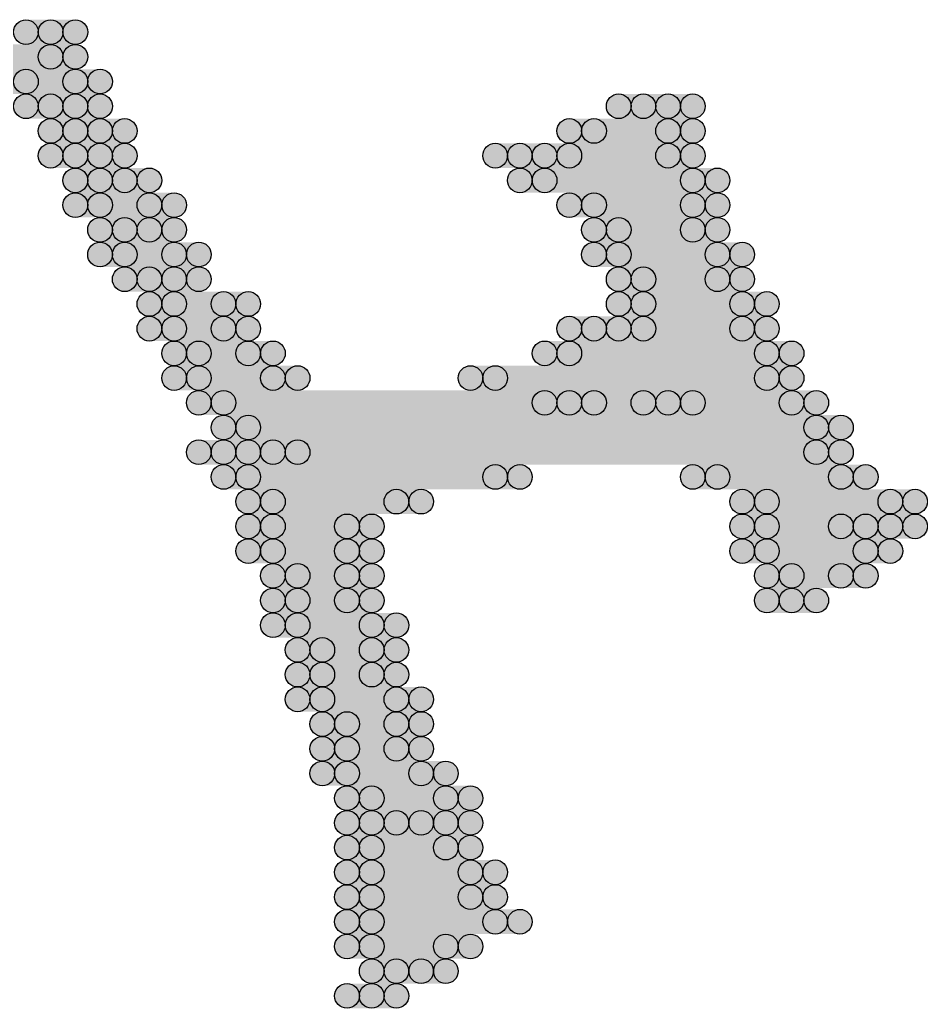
# Model space of a CAD drawing. Header units: millimetres. Extents: x 0 to 137, y 0 to 37.
# Drawn here: x 133.725 to 134.652, y 6.744 to 7.76 of the extents above; entities that cross this region are included whole.
import ezdxf

# ---------------------------------------------------------------- set-up
doc = ezdxf.new("R2010")
doc.units = ezdxf.units.MM
doc.layers.add('TopLayer', color=1, linetype='Continuous')
doc.layers.add('TopSolder', color=216, linetype='Continuous')

msp = doc.modelspace()

# ---------------------------------------------------------------- hatches: boundary and pattern name
at = {"layer": 'TopLayer'}
h = msp.add_hatch(color=1, dxfattribs=at)
edge = h.paths.add_edge_path()
edge.add_arc((133.7564, 7.747), 0.0127, 0, 360)
for points in [[(133.7564, 7.7343), (133.7564, 7.7597), (133.7818, 7.7597), (133.7818, 7.7343)], [(133.7056, 7.7089), (133.7056, 7.7343), (133.7818, 7.7343), (133.7818, 7.7089)], [(133.731, 7.6835), (133.731, 7.7089), (133.8072, 7.7089), (133.8072, 7.6835)], [(133.7564, 7.6581), (133.7564, 7.6835), (133.8072, 7.6835), (133.8072, 7.6581)], [(134.366, 7.6581), (134.366, 7.6835), (134.4168, 7.6835), (134.4168, 7.6581)], [(133.7818, 7.6327), (133.7818, 7.6581), (133.8326, 7.6581), (133.8326, 7.6327)], [(134.3152, 7.6327), (134.3152, 7.6581), (134.4168, 7.6581), (134.4168, 7.6327)], [(133.7818, 7.6073), (133.7818, 7.6327), (133.8326, 7.6327), (133.8326, 7.6073)], [(134.239, 7.6073), (134.239, 7.6327), (134.2644, 7.6327), (134.2644, 7.6073)], [(134.2898, 7.6073), (134.2898, 7.6327), (134.4168, 7.6327), (134.4168, 7.6073)], [(133.8072, 7.5819), (133.8072, 7.6073), (133.858, 7.6073), (133.858, 7.5819)], [(134.2644, 7.5819), (134.2644, 7.6073), (134.4422, 7.6073), (134.4422, 7.5819)], [(133.8072, 7.5565), (133.8072, 7.5819), (133.8834, 7.5819), (133.8834, 7.5565)], [(134.3152, 7.5565), (134.3152, 7.5819), (134.4422, 7.5819), (134.4422, 7.5565)], [(133.8326, 7.5311), (133.8326, 7.5565), (133.8834, 7.5565), (133.8834, 7.5311)], [(134.3406, 7.5311), (134.3406, 7.5565), (134.4422, 7.5565), (134.4422, 7.5311)], [(133.8326, 7.5057), (133.8326, 7.5311), (133.9088, 7.5311), (133.9088, 7.5057)], [(134.3406, 7.5057), (134.3406, 7.5311), (134.4676, 7.5311), (134.4676, 7.5057)], [(133.858, 7.4803), (133.858, 7.5057), (133.9088, 7.5057), (133.9088, 7.4803)], [(134.366, 7.4803), (134.366, 7.5057), (134.4676, 7.5057), (134.4676, 7.4803)], [(133.8834, 7.4549), (133.8834, 7.4803), (133.9596, 7.4803), (133.9596, 7.4549)], [(134.366, 7.4549), (134.366, 7.4803), (134.493, 7.4803), (134.493, 7.4549)], [(133.8834, 7.4295), (133.8834, 7.4549), (133.9596, 7.4549), (133.9596, 7.4295)], [(134.3152, 7.4295), (134.3152, 7.4549), (134.3406, 7.4549), (134.3406, 7.4295)], [(134.366, 7.4295), (134.366, 7.4549), (134.493, 7.4549), (134.493, 7.4295)], [(133.9088, 7.4041), (133.9088, 7.4295), (133.985, 7.4295), (133.985, 7.4041)], [(134.2898, 7.4041), (134.2898, 7.4295), (134.5184, 7.4295), (134.5184, 7.4041)], [(133.9088, 7.3787), (133.9088, 7.4041), (134.0104, 7.4041), (134.0104, 7.3787)], [(134.2136, 7.3787), (134.2136, 7.4041), (134.5184, 7.4041), (134.5184, 7.3787)], [(133.9342, 7.3533), (133.9342, 7.3787), (134.2898, 7.3787), (134.2898, 7.3533)], [(134.3152, 7.3533), (134.3152, 7.3787), (134.3914, 7.3787), (134.3914, 7.3533)], [(134.4168, 7.3533), (134.4168, 7.3787), (134.5438, 7.3787), (134.5438, 7.3533)], [(133.9596, 7.3279), (133.9596, 7.3533), (134.5692, 7.3533), (134.5692, 7.3279)], [(133.9342, 7.3025), (133.9342, 7.3279), (133.985, 7.3279), (133.985, 7.3025)], [(134.0104, 7.3025), (134.0104, 7.3279), (134.5692, 7.3279), (134.5692, 7.3025)], [(133.9596, 7.2771), (133.9596, 7.3025), (134.239, 7.3025), (134.239, 7.2771)], [(134.4422, 7.2771), (134.4422, 7.3025), (134.5946, 7.3025), (134.5946, 7.2771)], [(133.985, 7.2517), (133.985, 7.2771), (134.1374, 7.2771), (134.1374, 7.2517)], [(134.493, 7.2517), (134.493, 7.2771), (134.6454, 7.2771), (134.6454, 7.2517)], [(133.985, 7.2263), (133.985, 7.2517), (134.0866, 7.2517), (134.0866, 7.2263)], [(134.493, 7.2263), (134.493, 7.2517), (134.5946, 7.2517), (134.5946, 7.2263)], [(134.62, 7.2263), (134.62, 7.2517), (134.6454, 7.2517), (134.6454, 7.2263)], [(133.985, 7.2009), (133.985, 7.2263), (134.0866, 7.2263), (134.0866, 7.2009)], [(134.493, 7.2009), (134.493, 7.2263), (134.62, 7.2263), (134.62, 7.2009)], [(134.0104, 7.1755), (134.0104, 7.2009), (134.0866, 7.2009), (134.0866, 7.1755)], [(134.5184, 7.1755), (134.5184, 7.2009), (134.5946, 7.2009), (134.5946, 7.1755)], [(134.0104, 7.1501), (134.0104, 7.1755), (134.0866, 7.1755), (134.0866, 7.1501)], [(134.5184, 7.1501), (134.5184, 7.1755), (134.5438, 7.1755), (134.5438, 7.1501)], [(134.0104, 7.1247), (134.0104, 7.1501), (134.112, 7.1501), (134.112, 7.1247)], [(134.0358, 7.0993), (134.0358, 7.1247), (134.112, 7.1247), (134.112, 7.0993)], [(134.0358, 7.0739), (134.0358, 7.0993), (134.112, 7.0993), (134.112, 7.0739)], [(134.0358, 7.0485), (134.0358, 7.0739), (134.1374, 7.0739), (134.1374, 7.0485)], [(134.0612, 7.0231), (134.0612, 7.0485), (134.1374, 7.0485), (134.1374, 7.0231)], [(134.0612, 6.9977), (134.0612, 7.0231), (134.1374, 7.0231), (134.1374, 6.9977)], [(134.0612, 6.9723), (134.0612, 6.9977), (134.1628, 6.9977), (134.1628, 6.9723)], [(134.0866, 6.9469), (134.0866, 6.9723), (134.1882, 6.9723), (134.1882, 6.9469)], [(134.0866, 6.9215), (134.0866, 6.9469), (134.1374, 6.9469), (134.1374, 6.9215)], [(134.1628, 6.9215), (134.1628, 6.9469), (134.1882, 6.9469), (134.1882, 6.9215)], [(134.0866, 6.8961), (134.0866, 6.9215), (134.1882, 6.9215), (134.1882, 6.8961)], [(134.0866, 6.8707), (134.0866, 6.8961), (134.2136, 6.8961), (134.2136, 6.8707)], [(134.0866, 6.8453), (134.0866, 6.8707), (134.2136, 6.8707), (134.2136, 6.8453)], [(134.0866, 6.8199), (134.0866, 6.8453), (134.239, 6.8453), (134.239, 6.8199)], [(134.0866, 6.7945), (134.0866, 6.8199), (134.1882, 6.8199), (134.1882, 6.7945)], [(134.112, 6.7691), (134.112, 6.7945), (134.1628, 6.7945), (134.1628, 6.7691)], [(134.0866, 6.7437), (134.0866, 6.7691), (134.112, 6.7691), (134.112, 6.7437)]]:
    msp.add_hatch(color=1, dxfattribs=at).paths.add_polyline_path(points)
h = msp.add_hatch(color=1, dxfattribs=at)
edge = h.paths.add_edge_path()
edge.add_arc((133.7818, 7.747), 0.0127, 0, 360)
h = msp.add_hatch(color=1, dxfattribs=at)
edge = h.paths.add_edge_path()
edge.add_arc((133.7818, 7.7216), 0.0127, 0, 360)
h = msp.add_hatch(color=1, dxfattribs=at)
edge = h.paths.add_edge_path()
edge.add_arc((133.731, 7.6962), 0.0127, 0, 360)
h = msp.add_hatch(color=1, dxfattribs=at)
edge = h.paths.add_edge_path()
edge.add_arc((133.8072, 7.6962), 0.0127, 0, 360)
h = msp.add_hatch(color=1, dxfattribs=at)
edge = h.paths.add_edge_path()
edge.add_arc((133.7564, 7.6708), 0.0127, 0, 360)
h = msp.add_hatch(color=1, dxfattribs=at)
edge = h.paths.add_edge_path()
edge.add_arc((133.8072, 7.6708), 0.0127, 0, 360)
h = msp.add_hatch(color=1, dxfattribs=at)
edge = h.paths.add_edge_path()
edge.add_arc((134.366, 7.6708), 0.0127, 0, 360)
h = msp.add_hatch(color=1, dxfattribs=at)
edge = h.paths.add_edge_path()
edge.add_arc((134.4168, 7.6708), 0.0127, 0, 360)
h = msp.add_hatch(color=1, dxfattribs=at)
edge = h.paths.add_edge_path()
edge.add_arc((133.7818, 7.6454), 0.0127, 0, 360)
h = msp.add_hatch(color=1, dxfattribs=at)
edge = h.paths.add_edge_path()
edge.add_arc((133.8326, 7.6454), 0.0127, 0, 360)
h = msp.add_hatch(color=1, dxfattribs=at)
edge = h.paths.add_edge_path()
edge.add_arc((134.3152, 7.6454), 0.0127, 0, 360)
h = msp.add_hatch(color=1, dxfattribs=at)
edge = h.paths.add_edge_path()
edge.add_arc((134.4168, 7.6454), 0.0127, 0, 360)
h = msp.add_hatch(color=1, dxfattribs=at)
edge = h.paths.add_edge_path()
edge.add_arc((133.7818, 7.62), 0.0127, 0, 360)
h = msp.add_hatch(color=1, dxfattribs=at)
edge = h.paths.add_edge_path()
edge.add_arc((133.8326, 7.62), 0.0127, 0, 360)
h = msp.add_hatch(color=1, dxfattribs=at)
edge = h.paths.add_edge_path()
edge.add_arc((134.239, 7.62), 0.0127, 0, 360)
h = msp.add_hatch(color=1, dxfattribs=at)
edge = h.paths.add_edge_path()
edge.add_arc((134.2644, 7.62), 0.0127, 0, 360)
h = msp.add_hatch(color=1, dxfattribs=at)
edge = h.paths.add_edge_path()
edge.add_arc((134.2898, 7.62), 0.0127, 0, 360)
h = msp.add_hatch(color=1, dxfattribs=at)
edge = h.paths.add_edge_path()
edge.add_arc((134.4168, 7.62), 0.0127, 0, 360)
h = msp.add_hatch(color=1, dxfattribs=at)
edge = h.paths.add_edge_path()
edge.add_arc((133.8072, 7.5946), 0.0127, 0, 360)
h = msp.add_hatch(color=1, dxfattribs=at)
edge = h.paths.add_edge_path()
edge.add_arc((133.858, 7.5946), 0.0127, 0, 360)
h = msp.add_hatch(color=1, dxfattribs=at)
edge = h.paths.add_edge_path()
edge.add_arc((134.2644, 7.5946), 0.0127, 0, 360)
h = msp.add_hatch(color=1, dxfattribs=at)
edge = h.paths.add_edge_path()
edge.add_arc((134.4422, 7.5946), 0.0127, 0, 360)
h = msp.add_hatch(color=1, dxfattribs=at)
edge = h.paths.add_edge_path()
edge.add_arc((133.8072, 7.5692), 0.0127, 0, 360)
h = msp.add_hatch(color=1, dxfattribs=at)
edge = h.paths.add_edge_path()
edge.add_arc((133.8834, 7.5692), 0.0127, 0, 360)
h = msp.add_hatch(color=1, dxfattribs=at)
edge = h.paths.add_edge_path()
edge.add_arc((134.3152, 7.5692), 0.0127, 0, 360)
h = msp.add_hatch(color=1, dxfattribs=at)
edge = h.paths.add_edge_path()
edge.add_arc((134.4422, 7.5692), 0.0127, 0, 360)
h = msp.add_hatch(color=1, dxfattribs=at)
edge = h.paths.add_edge_path()
edge.add_arc((133.8326, 7.5438), 0.0127, 0, 360)
h = msp.add_hatch(color=1, dxfattribs=at)
edge = h.paths.add_edge_path()
edge.add_arc((133.8834, 7.5438), 0.0127, 0, 360)
h = msp.add_hatch(color=1, dxfattribs=at)
edge = h.paths.add_edge_path()
edge.add_arc((134.3406, 7.5438), 0.0127, 0, 360)
h = msp.add_hatch(color=1, dxfattribs=at)
edge = h.paths.add_edge_path()
edge.add_arc((134.4422, 7.5438), 0.0127, 0, 360)
h = msp.add_hatch(color=1, dxfattribs=at)
edge = h.paths.add_edge_path()
edge.add_arc((133.8326, 7.5184), 0.0127, 0, 360)
h = msp.add_hatch(color=1, dxfattribs=at)
edge = h.paths.add_edge_path()
edge.add_arc((133.9088, 7.5184), 0.0127, 0, 360)
h = msp.add_hatch(color=1, dxfattribs=at)
edge = h.paths.add_edge_path()
edge.add_arc((134.3406, 7.5184), 0.0127, 0, 360)
h = msp.add_hatch(color=1, dxfattribs=at)
edge = h.paths.add_edge_path()
edge.add_arc((134.4676, 7.5184), 0.0127, 0, 360)
h = msp.add_hatch(color=1, dxfattribs=at)
edge = h.paths.add_edge_path()
edge.add_arc((133.858, 7.493), 0.0127, 0, 360)
h = msp.add_hatch(color=1, dxfattribs=at)
edge = h.paths.add_edge_path()
edge.add_arc((133.9088, 7.493), 0.0127, 0, 360)
h = msp.add_hatch(color=1, dxfattribs=at)
edge = h.paths.add_edge_path()
edge.add_arc((134.366, 7.493), 0.0127, 0, 360)
h = msp.add_hatch(color=1, dxfattribs=at)
edge = h.paths.add_edge_path()
edge.add_arc((134.4676, 7.493), 0.0127, 0, 360)
h = msp.add_hatch(color=1, dxfattribs=at)
edge = h.paths.add_edge_path()
edge.add_arc((133.8834, 7.4676), 0.0127, 0, 360)
h = msp.add_hatch(color=1, dxfattribs=at)
edge = h.paths.add_edge_path()
edge.add_arc((133.9596, 7.4676), 0.0127, 0, 360)
h = msp.add_hatch(color=1, dxfattribs=at)
edge = h.paths.add_edge_path()
edge.add_arc((134.366, 7.4676), 0.0127, 0, 360)
h = msp.add_hatch(color=1, dxfattribs=at)
edge = h.paths.add_edge_path()
edge.add_arc((134.493, 7.4676), 0.0127, 0, 360)
h = msp.add_hatch(color=1, dxfattribs=at)
edge = h.paths.add_edge_path()
edge.add_arc((133.8834, 7.4422), 0.0127, 0, 360)
h = msp.add_hatch(color=1, dxfattribs=at)
edge = h.paths.add_edge_path()
edge.add_arc((133.9596, 7.4422), 0.0127, 0, 360)
h = msp.add_hatch(color=1, dxfattribs=at)
edge = h.paths.add_edge_path()
edge.add_arc((134.3152, 7.4422), 0.0127, 0, 360)
h = msp.add_hatch(color=1, dxfattribs=at)
edge = h.paths.add_edge_path()
edge.add_arc((134.3406, 7.4422), 0.0127, 0, 360)
h = msp.add_hatch(color=1, dxfattribs=at)
edge = h.paths.add_edge_path()
edge.add_arc((134.366, 7.4422), 0.0127, 0, 360)
h = msp.add_hatch(color=1, dxfattribs=at)
edge = h.paths.add_edge_path()
edge.add_arc((134.493, 7.4422), 0.0127, 0, 360)
h = msp.add_hatch(color=1, dxfattribs=at)
edge = h.paths.add_edge_path()
edge.add_arc((133.9088, 7.4168), 0.0127, 0, 360)
h = msp.add_hatch(color=1, dxfattribs=at)
edge = h.paths.add_edge_path()
edge.add_arc((133.985, 7.4168), 0.0127, 0, 360)
h = msp.add_hatch(color=1, dxfattribs=at)
edge = h.paths.add_edge_path()
edge.add_arc((134.2898, 7.4168), 0.0127, 0, 360)
h = msp.add_hatch(color=1, dxfattribs=at)
edge = h.paths.add_edge_path()
edge.add_arc((134.5184, 7.4168), 0.0127, 0, 360)
h = msp.add_hatch(color=1, dxfattribs=at)
edge = h.paths.add_edge_path()
edge.add_arc((133.9088, 7.3914), 0.0127, 0, 360)
h = msp.add_hatch(color=1, dxfattribs=at)
edge = h.paths.add_edge_path()
edge.add_arc((134.0104, 7.3914), 0.0127, 0, 360)
h = msp.add_hatch(color=1, dxfattribs=at)
edge = h.paths.add_edge_path()
edge.add_arc((134.2136, 7.3914), 0.0127, 0, 360)
h = msp.add_hatch(color=1, dxfattribs=at)
edge = h.paths.add_edge_path()
edge.add_arc((134.5184, 7.3914), 0.0127, 0, 360)
h = msp.add_hatch(color=1, dxfattribs=at)
edge = h.paths.add_edge_path()
edge.add_arc((133.9342, 7.366), 0.0127, 0, 360)
h = msp.add_hatch(color=1, dxfattribs=at)
edge = h.paths.add_edge_path()
edge.add_arc((134.2898, 7.366), 0.0127, 0, 360)
h = msp.add_hatch(color=1, dxfattribs=at)
edge = h.paths.add_edge_path()
edge.add_arc((134.3152, 7.366), 0.0127, 0, 360)
h = msp.add_hatch(color=1, dxfattribs=at)
edge = h.paths.add_edge_path()
edge.add_arc((134.3914, 7.366), 0.0127, 0, 360)
h = msp.add_hatch(color=1, dxfattribs=at)
edge = h.paths.add_edge_path()
edge.add_arc((134.4168, 7.366), 0.0127, 0, 360)
h = msp.add_hatch(color=1, dxfattribs=at)
edge = h.paths.add_edge_path()
edge.add_arc((134.5438, 7.366), 0.0127, 0, 360)
h = msp.add_hatch(color=1, dxfattribs=at)
edge = h.paths.add_edge_path()
edge.add_arc((133.9596, 7.3406), 0.0127, 0, 360)
h = msp.add_hatch(color=1, dxfattribs=at)
edge = h.paths.add_edge_path()
edge.add_arc((134.5692, 7.3406), 0.0127, 0, 360)
h = msp.add_hatch(color=1, dxfattribs=at)
edge = h.paths.add_edge_path()
edge.add_arc((133.9342, 7.3152), 0.0127, 0, 360)
h = msp.add_hatch(color=1, dxfattribs=at)
edge = h.paths.add_edge_path()
edge.add_arc((133.985, 7.3152), 0.0127, 0, 360)
h = msp.add_hatch(color=1, dxfattribs=at)
edge = h.paths.add_edge_path()
edge.add_arc((134.0104, 7.3152), 0.0127, 0, 360)
h = msp.add_hatch(color=1, dxfattribs=at)
edge = h.paths.add_edge_path()
edge.add_arc((134.5692, 7.3152), 0.0127, 0, 360)
h = msp.add_hatch(color=1, dxfattribs=at)
edge = h.paths.add_edge_path()
edge.add_arc((133.9596, 7.2898), 0.0127, 0, 360)
h = msp.add_hatch(color=1, dxfattribs=at)
edge = h.paths.add_edge_path()
edge.add_arc((134.239, 7.2898), 0.0127, 0, 360)
h = msp.add_hatch(color=1, dxfattribs=at)
edge = h.paths.add_edge_path()
edge.add_arc((134.4422, 7.2898), 0.0127, 0, 360)
h = msp.add_hatch(color=1, dxfattribs=at)
edge = h.paths.add_edge_path()
edge.add_arc((134.5946, 7.2898), 0.0127, 0, 360)
h = msp.add_hatch(color=1, dxfattribs=at)
edge = h.paths.add_edge_path()
edge.add_arc((133.985, 7.2644), 0.0127, 0, 360)
h = msp.add_hatch(color=1, dxfattribs=at)
edge = h.paths.add_edge_path()
edge.add_arc((134.1374, 7.2644), 0.0127, 0, 360)
h = msp.add_hatch(color=1, dxfattribs=at)
edge = h.paths.add_edge_path()
edge.add_arc((134.493, 7.2644), 0.0127, 0, 360)
h = msp.add_hatch(color=1, dxfattribs=at)
edge = h.paths.add_edge_path()
edge.add_arc((134.6454, 7.2644), 0.0127, 0, 360)
h = msp.add_hatch(color=1, dxfattribs=at)
edge = h.paths.add_edge_path()
edge.add_arc((133.985, 7.239), 0.0127, 0, 360)
h = msp.add_hatch(color=1, dxfattribs=at)
edge = h.paths.add_edge_path()
edge.add_arc((134.0866, 7.239), 0.0127, 0, 360)
h = msp.add_hatch(color=1, dxfattribs=at)
edge = h.paths.add_edge_path()
edge.add_arc((134.493, 7.239), 0.0127, 0, 360)
h = msp.add_hatch(color=1, dxfattribs=at)
edge = h.paths.add_edge_path()
edge.add_arc((134.5946, 7.239), 0.0127, 0, 360)
h = msp.add_hatch(color=1, dxfattribs=at)
edge = h.paths.add_edge_path()
edge.add_arc((134.62, 7.239), 0.0127, 0, 360)
h = msp.add_hatch(color=1, dxfattribs=at)
edge = h.paths.add_edge_path()
edge.add_arc((134.6454, 7.239), 0.0127, 0, 360)
h = msp.add_hatch(color=1, dxfattribs=at)
edge = h.paths.add_edge_path()
edge.add_arc((133.985, 7.2136), 0.0127, 0, 360)
h = msp.add_hatch(color=1, dxfattribs=at)
edge = h.paths.add_edge_path()
edge.add_arc((134.0866, 7.2136), 0.0127, 0, 360)
h = msp.add_hatch(color=1, dxfattribs=at)
edge = h.paths.add_edge_path()
edge.add_arc((134.493, 7.2136), 0.0127, 0, 360)
h = msp.add_hatch(color=1, dxfattribs=at)
edge = h.paths.add_edge_path()
edge.add_arc((134.62, 7.2136), 0.0127, 0, 360)
h = msp.add_hatch(color=1, dxfattribs=at)
edge = h.paths.add_edge_path()
edge.add_arc((134.0104, 7.1882), 0.0127, 0, 360)
h = msp.add_hatch(color=1, dxfattribs=at)
edge = h.paths.add_edge_path()
edge.add_arc((134.0866, 7.1882), 0.0127, 0, 360)
h = msp.add_hatch(color=1, dxfattribs=at)
edge = h.paths.add_edge_path()
edge.add_arc((134.5184, 7.1882), 0.0127, 0, 360)
h = msp.add_hatch(color=1, dxfattribs=at)
edge = h.paths.add_edge_path()
edge.add_arc((134.5946, 7.1882), 0.0127, 0, 360)
h = msp.add_hatch(color=1, dxfattribs=at)
edge = h.paths.add_edge_path()
edge.add_arc((134.0104, 7.1628), 0.0127, 0, 360)
h = msp.add_hatch(color=1, dxfattribs=at)
edge = h.paths.add_edge_path()
edge.add_arc((134.0866, 7.1628), 0.0127, 0, 360)
h = msp.add_hatch(color=1, dxfattribs=at)
edge = h.paths.add_edge_path()
edge.add_arc((134.5184, 7.1628), 0.0127, 0, 360)
h = msp.add_hatch(color=1, dxfattribs=at)
edge = h.paths.add_edge_path()
edge.add_arc((134.5438, 7.1628), 0.0127, 0, 360)
h = msp.add_hatch(color=1, dxfattribs=at)
edge = h.paths.add_edge_path()
edge.add_arc((134.0104, 7.1374), 0.0127, 0, 360)
h = msp.add_hatch(color=1, dxfattribs=at)
edge = h.paths.add_edge_path()
edge.add_arc((134.112, 7.1374), 0.0127, 0, 360)
h = msp.add_hatch(color=1, dxfattribs=at)
edge = h.paths.add_edge_path()
edge.add_arc((134.0358, 7.112), 0.0127, 0, 360)
h = msp.add_hatch(color=1, dxfattribs=at)
edge = h.paths.add_edge_path()
edge.add_arc((134.112, 7.112), 0.0127, 0, 360)
h = msp.add_hatch(color=1, dxfattribs=at)
edge = h.paths.add_edge_path()
edge.add_arc((134.0358, 7.0866), 0.0127, 0, 360)
h = msp.add_hatch(color=1, dxfattribs=at)
edge = h.paths.add_edge_path()
edge.add_arc((134.112, 7.0866), 0.0127, 0, 360)
h = msp.add_hatch(color=1, dxfattribs=at)
edge = h.paths.add_edge_path()
edge.add_arc((134.0358, 7.0612), 0.0127, 0, 360)
h = msp.add_hatch(color=1, dxfattribs=at)
edge = h.paths.add_edge_path()
edge.add_arc((134.1374, 7.0612), 0.0127, 0, 360)
h = msp.add_hatch(color=1, dxfattribs=at)
edge = h.paths.add_edge_path()
edge.add_arc((134.0612, 7.0358), 0.0127, 0, 360)
h = msp.add_hatch(color=1, dxfattribs=at)
edge = h.paths.add_edge_path()
edge.add_arc((134.1374, 7.0358), 0.0127, 0, 360)
h = msp.add_hatch(color=1, dxfattribs=at)
edge = h.paths.add_edge_path()
edge.add_arc((134.0612, 7.0104), 0.0127, 0, 360)
h = msp.add_hatch(color=1, dxfattribs=at)
edge = h.paths.add_edge_path()
edge.add_arc((134.1374, 7.0104), 0.0127, 0, 360)
h = msp.add_hatch(color=1, dxfattribs=at)
edge = h.paths.add_edge_path()
edge.add_arc((134.0612, 6.985), 0.0127, 0, 360)
h = msp.add_hatch(color=1, dxfattribs=at)
edge = h.paths.add_edge_path()
edge.add_arc((134.1628, 6.985), 0.0127, 0, 360)
h = msp.add_hatch(color=1, dxfattribs=at)
edge = h.paths.add_edge_path()
edge.add_arc((134.0866, 6.9596), 0.0127, 0, 360)
h = msp.add_hatch(color=1, dxfattribs=at)
edge = h.paths.add_edge_path()
edge.add_arc((134.1882, 6.9596), 0.0127, 0, 360)
h = msp.add_hatch(color=1, dxfattribs=at)
edge = h.paths.add_edge_path()
edge.add_arc((134.0866, 6.9342), 0.0127, 0, 360)
h = msp.add_hatch(color=1, dxfattribs=at)
edge = h.paths.add_edge_path()
edge.add_arc((134.1374, 6.9342), 0.0127, 0, 360)
h = msp.add_hatch(color=1, dxfattribs=at)
edge = h.paths.add_edge_path()
edge.add_arc((134.1628, 6.9342), 0.0127, 0, 360)
h = msp.add_hatch(color=1, dxfattribs=at)
edge = h.paths.add_edge_path()
edge.add_arc((134.1882, 6.9342), 0.0127, 0, 360)
h = msp.add_hatch(color=1, dxfattribs=at)
edge = h.paths.add_edge_path()
edge.add_arc((134.0866, 6.9088), 0.0127, 0, 360)
h = msp.add_hatch(color=1, dxfattribs=at)
edge = h.paths.add_edge_path()
edge.add_arc((134.1882, 6.9088), 0.0127, 0, 360)
h = msp.add_hatch(color=1, dxfattribs=at)
edge = h.paths.add_edge_path()
edge.add_arc((134.0866, 6.8834), 0.0127, 0, 360)
h = msp.add_hatch(color=1, dxfattribs=at)
edge = h.paths.add_edge_path()
edge.add_arc((134.2136, 6.8834), 0.0127, 0, 360)
h = msp.add_hatch(color=1, dxfattribs=at)
edge = h.paths.add_edge_path()
edge.add_arc((134.0866, 6.858), 0.0127, 0, 360)
h = msp.add_hatch(color=1, dxfattribs=at)
edge = h.paths.add_edge_path()
edge.add_arc((134.2136, 6.858), 0.0127, 0, 360)
h = msp.add_hatch(color=1, dxfattribs=at)
edge = h.paths.add_edge_path()
edge.add_arc((134.0866, 6.8326), 0.0127, 0, 360)
h = msp.add_hatch(color=1, dxfattribs=at)
edge = h.paths.add_edge_path()
edge.add_arc((134.239, 6.8326), 0.0127, 0, 360)
h = msp.add_hatch(color=1, dxfattribs=at)
edge = h.paths.add_edge_path()
edge.add_arc((134.0866, 6.8072), 0.0127, 0, 360)
h = msp.add_hatch(color=1, dxfattribs=at)
edge = h.paths.add_edge_path()
edge.add_arc((134.1882, 6.8072), 0.0127, 0, 360)
h = msp.add_hatch(color=1, dxfattribs=at)
edge = h.paths.add_edge_path()
edge.add_arc((134.112, 6.7818), 0.0127, 0, 360)
h = msp.add_hatch(color=1, dxfattribs=at)
edge = h.paths.add_edge_path()
edge.add_arc((134.1628, 6.7818), 0.0127, 0, 360)
h = msp.add_hatch(color=1, dxfattribs=at)
edge = h.paths.add_edge_path()
edge.add_arc((134.0866, 6.7564), 0.0127, 0, 360)
h = msp.add_hatch(color=1, dxfattribs=at)
edge = h.paths.add_edge_path()
edge.add_arc((134.112, 6.7564), 0.0127, 0, 360)
at = {"layer": 'TopSolder'}
h = msp.add_hatch(color=216, dxfattribs=at)
edge = h.paths.add_edge_path()
edge.add_arc((133.731, 7.747), 0.0127, 0, 360)
for points in [[(133.731, 7.7343), (133.731, 7.7597), (133.7564, 7.7597), (133.7564, 7.7343)], [(133.6802, 7.7089), (133.6802, 7.7343), (133.7564, 7.7343), (133.7564, 7.7089)], [(133.7056, 7.6835), (133.7056, 7.7089), (133.7818, 7.7089), (133.7818, 7.6835)], [(133.731, 7.6581), (133.731, 7.6835), (133.7818, 7.6835), (133.7818, 7.6581)], [(134.3406, 7.6581), (134.3406, 7.6835), (134.3914, 7.6835), (134.3914, 7.6581)], [(133.7564, 7.6327), (133.7564, 7.6581), (133.8072, 7.6581), (133.8072, 7.6327)], [(134.2898, 7.6327), (134.2898, 7.6581), (134.3914, 7.6581), (134.3914, 7.6327)], [(133.7564, 7.6073), (133.7564, 7.6327), (133.8072, 7.6327), (133.8072, 7.6073)], [(134.2136, 7.6073), (134.2136, 7.6327), (134.239, 7.6327), (134.239, 7.6073)], [(134.2644, 7.6073), (134.2644, 7.6327), (134.3914, 7.6327), (134.3914, 7.6073)], [(133.7818, 7.5819), (133.7818, 7.6073), (133.8326, 7.6073), (133.8326, 7.5819)], [(134.239, 7.5819), (134.239, 7.6073), (134.4168, 7.6073), (134.4168, 7.5819)], [(133.7818, 7.5565), (133.7818, 7.5819), (133.858, 7.5819), (133.858, 7.5565)], [(134.2898, 7.5565), (134.2898, 7.5819), (134.4168, 7.5819), (134.4168, 7.5565)], [(133.8072, 7.5311), (133.8072, 7.5565), (133.858, 7.5565), (133.858, 7.5311)], [(134.3152, 7.5311), (134.3152, 7.5565), (134.4168, 7.5565), (134.4168, 7.5311)], [(133.8072, 7.5057), (133.8072, 7.5311), (133.8834, 7.5311), (133.8834, 7.5057)], [(134.3152, 7.5057), (134.3152, 7.5311), (134.4422, 7.5311), (134.4422, 7.5057)], [(133.8326, 7.4803), (133.8326, 7.5057), (133.8834, 7.5057), (133.8834, 7.4803)], [(134.3406, 7.4803), (134.3406, 7.5057), (134.4422, 7.5057), (134.4422, 7.4803)], [(133.858, 7.4549), (133.858, 7.4803), (133.9342, 7.4803), (133.9342, 7.4549)], [(134.3406, 7.4549), (134.3406, 7.4803), (134.4676, 7.4803), (134.4676, 7.4549)], [(133.858, 7.4295), (133.858, 7.4549), (133.9342, 7.4549), (133.9342, 7.4295)], [(134.2898, 7.4295), (134.2898, 7.4549), (134.3152, 7.4549), (134.3152, 7.4295)], [(134.3406, 7.4295), (134.3406, 7.4549), (134.4676, 7.4549), (134.4676, 7.4295)], [(133.8834, 7.4041), (133.8834, 7.4295), (133.9596, 7.4295), (133.9596, 7.4041)], [(134.2644, 7.4041), (134.2644, 7.4295), (134.493, 7.4295), (134.493, 7.4041)], [(133.8834, 7.3787), (133.8834, 7.4041), (133.985, 7.4041), (133.985, 7.3787)], [(134.1882, 7.3787), (134.1882, 7.4041), (134.493, 7.4041), (134.493, 7.3787)], [(133.9088, 7.3533), (133.9088, 7.3787), (134.2644, 7.3787), (134.2644, 7.3533)], [(134.2898, 7.3533), (134.2898, 7.3787), (134.366, 7.3787), (134.366, 7.3533)], [(134.3914, 7.3533), (134.3914, 7.3787), (134.5184, 7.3787), (134.5184, 7.3533)], [(133.9342, 7.3279), (133.9342, 7.3533), (134.5438, 7.3533), (134.5438, 7.3279)], [(133.9088, 7.3025), (133.9088, 7.3279), (133.9596, 7.3279), (133.9596, 7.3025)], [(133.985, 7.3025), (133.985, 7.3279), (134.5438, 7.3279), (134.5438, 7.3025)], [(133.9342, 7.2771), (133.9342, 7.3025), (134.2136, 7.3025), (134.2136, 7.2771)], [(134.4168, 7.2771), (134.4168, 7.3025), (134.5692, 7.3025), (134.5692, 7.2771)], [(133.9596, 7.2517), (133.9596, 7.2771), (134.112, 7.2771), (134.112, 7.2517)], [(134.4676, 7.2517), (134.4676, 7.2771), (134.62, 7.2771), (134.62, 7.2517)], [(133.9596, 7.2263), (133.9596, 7.2517), (134.0612, 7.2517), (134.0612, 7.2263)], [(134.4676, 7.2263), (134.4676, 7.2517), (134.5692, 7.2517), (134.5692, 7.2263)], [(134.5946, 7.2263), (134.5946, 7.2517), (134.62, 7.2517), (134.62, 7.2263)], [(133.9596, 7.2009), (133.9596, 7.2263), (134.0612, 7.2263), (134.0612, 7.2009)], [(134.4676, 7.2009), (134.4676, 7.2263), (134.5946, 7.2263), (134.5946, 7.2009)], [(133.985, 7.1755), (133.985, 7.2009), (134.0612, 7.2009), (134.0612, 7.1755)], [(134.493, 7.1755), (134.493, 7.2009), (134.5692, 7.2009), (134.5692, 7.1755)], [(133.985, 7.1501), (133.985, 7.1755), (134.0612, 7.1755), (134.0612, 7.1501)], [(134.493, 7.1501), (134.493, 7.1755), (134.5184, 7.1755), (134.5184, 7.1501)], [(133.985, 7.1247), (133.985, 7.1501), (134.0866, 7.1501), (134.0866, 7.1247)], [(134.0104, 7.0993), (134.0104, 7.1247), (134.0866, 7.1247), (134.0866, 7.0993)], [(134.0104, 7.0739), (134.0104, 7.0993), (134.0866, 7.0993), (134.0866, 7.0739)], [(134.0104, 7.0485), (134.0104, 7.0739), (134.112, 7.0739), (134.112, 7.0485)], [(134.0358, 7.0231), (134.0358, 7.0485), (134.112, 7.0485), (134.112, 7.0231)], [(134.0358, 6.9977), (134.0358, 7.0231), (134.112, 7.0231), (134.112, 6.9977)], [(134.0358, 6.9723), (134.0358, 6.9977), (134.1374, 6.9977), (134.1374, 6.9723)], [(134.0612, 6.9469), (134.0612, 6.9723), (134.1628, 6.9723), (134.1628, 6.9469)], [(134.0612, 6.9215), (134.0612, 6.9469), (134.112, 6.9469), (134.112, 6.9215)], [(134.1374, 6.9215), (134.1374, 6.9469), (134.1628, 6.9469), (134.1628, 6.9215)], [(134.0612, 6.8961), (134.0612, 6.9215), (134.1628, 6.9215), (134.1628, 6.8961)], [(134.0612, 6.8707), (134.0612, 6.8961), (134.1882, 6.8961), (134.1882, 6.8707)], [(134.0612, 6.8453), (134.0612, 6.8707), (134.1882, 6.8707), (134.1882, 6.8453)], [(134.0612, 6.8199), (134.0612, 6.8453), (134.2136, 6.8453), (134.2136, 6.8199)], [(134.0612, 6.7945), (134.0612, 6.8199), (134.1628, 6.8199), (134.1628, 6.7945)], [(134.0866, 6.7691), (134.0866, 6.7945), (134.1374, 6.7945), (134.1374, 6.7691)], [(134.0612, 6.7437), (134.0612, 6.7691), (134.0866, 6.7691), (134.0866, 6.7437)]]:
    msp.add_hatch(color=216, dxfattribs=at).paths.add_polyline_path(points)
h = msp.add_hatch(color=216, dxfattribs=at)
edge = h.paths.add_edge_path()
edge.add_arc((133.7564, 7.747), 0.0127, 0, 360)
h = msp.add_hatch(color=216, dxfattribs=at)
edge = h.paths.add_edge_path()
edge.add_arc((133.7564, 7.7216), 0.0127, 0, 360)
h = msp.add_hatch(color=216, dxfattribs=at)
edge = h.paths.add_edge_path()
edge.add_arc((133.7818, 7.6962), 0.0127, 0, 360)
h = msp.add_hatch(color=216, dxfattribs=at)
edge = h.paths.add_edge_path()
edge.add_arc((133.731, 7.6708), 0.0127, 0, 360)
h = msp.add_hatch(color=216, dxfattribs=at)
edge = h.paths.add_edge_path()
edge.add_arc((133.7818, 7.6708), 0.0127, 0, 360)
h = msp.add_hatch(color=216, dxfattribs=at)
edge = h.paths.add_edge_path()
edge.add_arc((134.3406, 7.6708), 0.0127, 0, 360)
h = msp.add_hatch(color=216, dxfattribs=at)
edge = h.paths.add_edge_path()
edge.add_arc((134.3914, 7.6708), 0.0127, 0, 360)
h = msp.add_hatch(color=216, dxfattribs=at)
edge = h.paths.add_edge_path()
edge.add_arc((133.7564, 7.6454), 0.0127, 0, 360)
h = msp.add_hatch(color=216, dxfattribs=at)
edge = h.paths.add_edge_path()
edge.add_arc((133.8072, 7.6454), 0.0127, 0, 360)
h = msp.add_hatch(color=216, dxfattribs=at)
edge = h.paths.add_edge_path()
edge.add_arc((134.2898, 7.6454), 0.0127, 0, 360)
h = msp.add_hatch(color=216, dxfattribs=at)
edge = h.paths.add_edge_path()
edge.add_arc((134.3914, 7.6454), 0.0127, 0, 360)
h = msp.add_hatch(color=216, dxfattribs=at)
edge = h.paths.add_edge_path()
edge.add_arc((133.7564, 7.62), 0.0127, 0, 360)
h = msp.add_hatch(color=216, dxfattribs=at)
edge = h.paths.add_edge_path()
edge.add_arc((133.8072, 7.62), 0.0127, 0, 360)
h = msp.add_hatch(color=216, dxfattribs=at)
edge = h.paths.add_edge_path()
edge.add_arc((134.2136, 7.62), 0.0127, 0, 360)
h = msp.add_hatch(color=216, dxfattribs=at)
edge = h.paths.add_edge_path()
edge.add_arc((134.239, 7.62), 0.0127, 0, 360)
h = msp.add_hatch(color=216, dxfattribs=at)
edge = h.paths.add_edge_path()
edge.add_arc((134.2644, 7.62), 0.0127, 0, 360)
h = msp.add_hatch(color=216, dxfattribs=at)
edge = h.paths.add_edge_path()
edge.add_arc((134.3914, 7.62), 0.0127, 0, 360)
h = msp.add_hatch(color=216, dxfattribs=at)
edge = h.paths.add_edge_path()
edge.add_arc((133.7818, 7.5946), 0.0127, 0, 360)
h = msp.add_hatch(color=216, dxfattribs=at)
edge = h.paths.add_edge_path()
edge.add_arc((133.8326, 7.5946), 0.0127, 0, 360)
h = msp.add_hatch(color=216, dxfattribs=at)
edge = h.paths.add_edge_path()
edge.add_arc((134.239, 7.5946), 0.0127, 0, 360)
h = msp.add_hatch(color=216, dxfattribs=at)
edge = h.paths.add_edge_path()
edge.add_arc((134.4168, 7.5946), 0.0127, 0, 360)
h = msp.add_hatch(color=216, dxfattribs=at)
edge = h.paths.add_edge_path()
edge.add_arc((133.7818, 7.5692), 0.0127, 0, 360)
h = msp.add_hatch(color=216, dxfattribs=at)
edge = h.paths.add_edge_path()
edge.add_arc((133.858, 7.5692), 0.0127, 0, 360)
h = msp.add_hatch(color=216, dxfattribs=at)
edge = h.paths.add_edge_path()
edge.add_arc((134.2898, 7.5692), 0.0127, 0, 360)
h = msp.add_hatch(color=216, dxfattribs=at)
edge = h.paths.add_edge_path()
edge.add_arc((134.4168, 7.5692), 0.0127, 0, 360)
h = msp.add_hatch(color=216, dxfattribs=at)
edge = h.paths.add_edge_path()
edge.add_arc((133.8072, 7.5438), 0.0127, 0, 360)
h = msp.add_hatch(color=216, dxfattribs=at)
edge = h.paths.add_edge_path()
edge.add_arc((133.858, 7.5438), 0.0127, 0, 360)
h = msp.add_hatch(color=216, dxfattribs=at)
edge = h.paths.add_edge_path()
edge.add_arc((134.3152, 7.5438), 0.0127, 0, 360)
h = msp.add_hatch(color=216, dxfattribs=at)
edge = h.paths.add_edge_path()
edge.add_arc((134.4168, 7.5438), 0.0127, 0, 360)
h = msp.add_hatch(color=216, dxfattribs=at)
edge = h.paths.add_edge_path()
edge.add_arc((133.8072, 7.5184), 0.0127, 0, 360)
h = msp.add_hatch(color=216, dxfattribs=at)
edge = h.paths.add_edge_path()
edge.add_arc((133.8834, 7.5184), 0.0127, 0, 360)
h = msp.add_hatch(color=216, dxfattribs=at)
edge = h.paths.add_edge_path()
edge.add_arc((134.3152, 7.5184), 0.0127, 0, 360)
h = msp.add_hatch(color=216, dxfattribs=at)
edge = h.paths.add_edge_path()
edge.add_arc((134.4422, 7.5184), 0.0127, 0, 360)
h = msp.add_hatch(color=216, dxfattribs=at)
edge = h.paths.add_edge_path()
edge.add_arc((133.8326, 7.493), 0.0127, 0, 360)
h = msp.add_hatch(color=216, dxfattribs=at)
edge = h.paths.add_edge_path()
edge.add_arc((133.8834, 7.493), 0.0127, 0, 360)
h = msp.add_hatch(color=216, dxfattribs=at)
edge = h.paths.add_edge_path()
edge.add_arc((134.3406, 7.493), 0.0127, 0, 360)
h = msp.add_hatch(color=216, dxfattribs=at)
edge = h.paths.add_edge_path()
edge.add_arc((134.4422, 7.493), 0.0127, 0, 360)
h = msp.add_hatch(color=216, dxfattribs=at)
edge = h.paths.add_edge_path()
edge.add_arc((133.858, 7.4676), 0.0127, 0, 360)
h = msp.add_hatch(color=216, dxfattribs=at)
edge = h.paths.add_edge_path()
edge.add_arc((133.9342, 7.4676), 0.0127, 0, 360)
h = msp.add_hatch(color=216, dxfattribs=at)
edge = h.paths.add_edge_path()
edge.add_arc((134.3406, 7.4676), 0.0127, 0, 360)
h = msp.add_hatch(color=216, dxfattribs=at)
edge = h.paths.add_edge_path()
edge.add_arc((134.4676, 7.4676), 0.0127, 0, 360)
h = msp.add_hatch(color=216, dxfattribs=at)
edge = h.paths.add_edge_path()
edge.add_arc((133.858, 7.4422), 0.0127, 0, 360)
h = msp.add_hatch(color=216, dxfattribs=at)
edge = h.paths.add_edge_path()
edge.add_arc((133.9342, 7.4422), 0.0127, 0, 360)
h = msp.add_hatch(color=216, dxfattribs=at)
edge = h.paths.add_edge_path()
edge.add_arc((134.2898, 7.4422), 0.0127, 0, 360)
h = msp.add_hatch(color=216, dxfattribs=at)
edge = h.paths.add_edge_path()
edge.add_arc((134.3152, 7.4422), 0.0127, 0, 360)
h = msp.add_hatch(color=216, dxfattribs=at)
edge = h.paths.add_edge_path()
edge.add_arc((134.3406, 7.4422), 0.0127, 0, 360)
h = msp.add_hatch(color=216, dxfattribs=at)
edge = h.paths.add_edge_path()
edge.add_arc((134.4676, 7.4422), 0.0127, 0, 360)
h = msp.add_hatch(color=216, dxfattribs=at)
edge = h.paths.add_edge_path()
edge.add_arc((133.8834, 7.4168), 0.0127, 0, 360)
h = msp.add_hatch(color=216, dxfattribs=at)
edge = h.paths.add_edge_path()
edge.add_arc((133.9596, 7.4168), 0.0127, 0, 360)
h = msp.add_hatch(color=216, dxfattribs=at)
edge = h.paths.add_edge_path()
edge.add_arc((134.2644, 7.4168), 0.0127, 0, 360)
h = msp.add_hatch(color=216, dxfattribs=at)
edge = h.paths.add_edge_path()
edge.add_arc((134.493, 7.4168), 0.0127, 0, 360)
h = msp.add_hatch(color=216, dxfattribs=at)
edge = h.paths.add_edge_path()
edge.add_arc((133.8834, 7.3914), 0.0127, 0, 360)
h = msp.add_hatch(color=216, dxfattribs=at)
edge = h.paths.add_edge_path()
edge.add_arc((133.985, 7.3914), 0.0127, 0, 360)
h = msp.add_hatch(color=216, dxfattribs=at)
edge = h.paths.add_edge_path()
edge.add_arc((134.1882, 7.3914), 0.0127, 0, 360)
h = msp.add_hatch(color=216, dxfattribs=at)
edge = h.paths.add_edge_path()
edge.add_arc((134.493, 7.3914), 0.0127, 0, 360)
h = msp.add_hatch(color=216, dxfattribs=at)
edge = h.paths.add_edge_path()
edge.add_arc((133.9088, 7.366), 0.0127, 0, 360)
h = msp.add_hatch(color=216, dxfattribs=at)
edge = h.paths.add_edge_path()
edge.add_arc((134.2644, 7.366), 0.0127, 0, 360)
h = msp.add_hatch(color=216, dxfattribs=at)
edge = h.paths.add_edge_path()
edge.add_arc((134.2898, 7.366), 0.0127, 0, 360)
h = msp.add_hatch(color=216, dxfattribs=at)
edge = h.paths.add_edge_path()
edge.add_arc((134.366, 7.366), 0.0127, 0, 360)
h = msp.add_hatch(color=216, dxfattribs=at)
edge = h.paths.add_edge_path()
edge.add_arc((134.3914, 7.366), 0.0127, 0, 360)
h = msp.add_hatch(color=216, dxfattribs=at)
edge = h.paths.add_edge_path()
edge.add_arc((134.5184, 7.366), 0.0127, 0, 360)
h = msp.add_hatch(color=216, dxfattribs=at)
edge = h.paths.add_edge_path()
edge.add_arc((133.9342, 7.3406), 0.0127, 0, 360)
h = msp.add_hatch(color=216, dxfattribs=at)
edge = h.paths.add_edge_path()
edge.add_arc((134.5438, 7.3406), 0.0127, 0, 360)
h = msp.add_hatch(color=216, dxfattribs=at)
edge = h.paths.add_edge_path()
edge.add_arc((133.9088, 7.3152), 0.0127, 0, 360)
h = msp.add_hatch(color=216, dxfattribs=at)
edge = h.paths.add_edge_path()
edge.add_arc((133.9596, 7.3152), 0.0127, 0, 360)
h = msp.add_hatch(color=216, dxfattribs=at)
edge = h.paths.add_edge_path()
edge.add_arc((133.985, 7.3152), 0.0127, 0, 360)
h = msp.add_hatch(color=216, dxfattribs=at)
edge = h.paths.add_edge_path()
edge.add_arc((134.5438, 7.3152), 0.0127, 0, 360)
h = msp.add_hatch(color=216, dxfattribs=at)
edge = h.paths.add_edge_path()
edge.add_arc((133.9342, 7.2898), 0.0127, 0, 360)
h = msp.add_hatch(color=216, dxfattribs=at)
edge = h.paths.add_edge_path()
edge.add_arc((134.2136, 7.2898), 0.0127, 0, 360)
h = msp.add_hatch(color=216, dxfattribs=at)
edge = h.paths.add_edge_path()
edge.add_arc((134.4168, 7.2898), 0.0127, 0, 360)
h = msp.add_hatch(color=216, dxfattribs=at)
edge = h.paths.add_edge_path()
edge.add_arc((134.5692, 7.2898), 0.0127, 0, 360)
h = msp.add_hatch(color=216, dxfattribs=at)
edge = h.paths.add_edge_path()
edge.add_arc((133.9596, 7.2644), 0.0127, 0, 360)
h = msp.add_hatch(color=216, dxfattribs=at)
edge = h.paths.add_edge_path()
edge.add_arc((134.112, 7.2644), 0.0127, 0, 360)
h = msp.add_hatch(color=216, dxfattribs=at)
edge = h.paths.add_edge_path()
edge.add_arc((134.4676, 7.2644), 0.0127, 0, 360)
h = msp.add_hatch(color=216, dxfattribs=at)
edge = h.paths.add_edge_path()
edge.add_arc((134.62, 7.2644), 0.0127, 0, 360)
h = msp.add_hatch(color=216, dxfattribs=at)
edge = h.paths.add_edge_path()
edge.add_arc((133.9596, 7.239), 0.0127, 0, 360)
h = msp.add_hatch(color=216, dxfattribs=at)
edge = h.paths.add_edge_path()
edge.add_arc((134.0612, 7.239), 0.0127, 0, 360)
h = msp.add_hatch(color=216, dxfattribs=at)
edge = h.paths.add_edge_path()
edge.add_arc((134.4676, 7.239), 0.0127, 0, 360)
h = msp.add_hatch(color=216, dxfattribs=at)
edge = h.paths.add_edge_path()
edge.add_arc((134.5692, 7.239), 0.0127, 0, 360)
h = msp.add_hatch(color=216, dxfattribs=at)
edge = h.paths.add_edge_path()
edge.add_arc((134.5946, 7.239), 0.0127, 0, 360)
h = msp.add_hatch(color=216, dxfattribs=at)
edge = h.paths.add_edge_path()
edge.add_arc((134.62, 7.239), 0.0127, 0, 360)
h = msp.add_hatch(color=216, dxfattribs=at)
edge = h.paths.add_edge_path()
edge.add_arc((133.9596, 7.2136), 0.0127, 0, 360)
h = msp.add_hatch(color=216, dxfattribs=at)
edge = h.paths.add_edge_path()
edge.add_arc((134.0612, 7.2136), 0.0127, 0, 360)
h = msp.add_hatch(color=216, dxfattribs=at)
edge = h.paths.add_edge_path()
edge.add_arc((134.4676, 7.2136), 0.0127, 0, 360)
h = msp.add_hatch(color=216, dxfattribs=at)
edge = h.paths.add_edge_path()
edge.add_arc((134.5946, 7.2136), 0.0127, 0, 360)
h = msp.add_hatch(color=216, dxfattribs=at)
edge = h.paths.add_edge_path()
edge.add_arc((133.985, 7.1882), 0.0127, 0, 360)
h = msp.add_hatch(color=216, dxfattribs=at)
edge = h.paths.add_edge_path()
edge.add_arc((134.0612, 7.1882), 0.0127, 0, 360)
h = msp.add_hatch(color=216, dxfattribs=at)
edge = h.paths.add_edge_path()
edge.add_arc((134.493, 7.1882), 0.0127, 0, 360)
h = msp.add_hatch(color=216, dxfattribs=at)
edge = h.paths.add_edge_path()
edge.add_arc((134.5692, 7.1882), 0.0127, 0, 360)
h = msp.add_hatch(color=216, dxfattribs=at)
edge = h.paths.add_edge_path()
edge.add_arc((133.985, 7.1628), 0.0127, 0, 360)
h = msp.add_hatch(color=216, dxfattribs=at)
edge = h.paths.add_edge_path()
edge.add_arc((134.0612, 7.1628), 0.0127, 0, 360)
h = msp.add_hatch(color=216, dxfattribs=at)
edge = h.paths.add_edge_path()
edge.add_arc((134.493, 7.1628), 0.0127, 0, 360)
h = msp.add_hatch(color=216, dxfattribs=at)
edge = h.paths.add_edge_path()
edge.add_arc((134.5184, 7.1628), 0.0127, 0, 360)
h = msp.add_hatch(color=216, dxfattribs=at)
edge = h.paths.add_edge_path()
edge.add_arc((133.985, 7.1374), 0.0127, 0, 360)
h = msp.add_hatch(color=216, dxfattribs=at)
edge = h.paths.add_edge_path()
edge.add_arc((134.0866, 7.1374), 0.0127, 0, 360)
h = msp.add_hatch(color=216, dxfattribs=at)
edge = h.paths.add_edge_path()
edge.add_arc((134.0104, 7.112), 0.0127, 0, 360)
h = msp.add_hatch(color=216, dxfattribs=at)
edge = h.paths.add_edge_path()
edge.add_arc((134.0866, 7.112), 0.0127, 0, 360)
h = msp.add_hatch(color=216, dxfattribs=at)
edge = h.paths.add_edge_path()
edge.add_arc((134.0104, 7.0866), 0.0127, 0, 360)
h = msp.add_hatch(color=216, dxfattribs=at)
edge = h.paths.add_edge_path()
edge.add_arc((134.0866, 7.0866), 0.0127, 0, 360)
h = msp.add_hatch(color=216, dxfattribs=at)
edge = h.paths.add_edge_path()
edge.add_arc((134.0104, 7.0612), 0.0127, 0, 360)
h = msp.add_hatch(color=216, dxfattribs=at)
edge = h.paths.add_edge_path()
edge.add_arc((134.112, 7.0612), 0.0127, 0, 360)
h = msp.add_hatch(color=216, dxfattribs=at)
edge = h.paths.add_edge_path()
edge.add_arc((134.0358, 7.0358), 0.0127, 0, 360)
h = msp.add_hatch(color=216, dxfattribs=at)
edge = h.paths.add_edge_path()
edge.add_arc((134.112, 7.0358), 0.0127, 0, 360)
h = msp.add_hatch(color=216, dxfattribs=at)
edge = h.paths.add_edge_path()
edge.add_arc((134.0358, 7.0104), 0.0127, 0, 360)
h = msp.add_hatch(color=216, dxfattribs=at)
edge = h.paths.add_edge_path()
edge.add_arc((134.112, 7.0104), 0.0127, 0, 360)
h = msp.add_hatch(color=216, dxfattribs=at)
edge = h.paths.add_edge_path()
edge.add_arc((134.0358, 6.985), 0.0127, 0, 360)
h = msp.add_hatch(color=216, dxfattribs=at)
edge = h.paths.add_edge_path()
edge.add_arc((134.1374, 6.985), 0.0127, 0, 360)
h = msp.add_hatch(color=216, dxfattribs=at)
edge = h.paths.add_edge_path()
edge.add_arc((134.0612, 6.9596), 0.0127, 0, 360)
h = msp.add_hatch(color=216, dxfattribs=at)
edge = h.paths.add_edge_path()
edge.add_arc((134.1628, 6.9596), 0.0127, 0, 360)
h = msp.add_hatch(color=216, dxfattribs=at)
edge = h.paths.add_edge_path()
edge.add_arc((134.0612, 6.9342), 0.0127, 0, 360)
h = msp.add_hatch(color=216, dxfattribs=at)
edge = h.paths.add_edge_path()
edge.add_arc((134.112, 6.9342), 0.0127, 0, 360)
h = msp.add_hatch(color=216, dxfattribs=at)
edge = h.paths.add_edge_path()
edge.add_arc((134.1374, 6.9342), 0.0127, 0, 360)
h = msp.add_hatch(color=216, dxfattribs=at)
edge = h.paths.add_edge_path()
edge.add_arc((134.1628, 6.9342), 0.0127, 0, 360)
h = msp.add_hatch(color=216, dxfattribs=at)
edge = h.paths.add_edge_path()
edge.add_arc((134.0612, 6.9088), 0.0127, 0, 360)
h = msp.add_hatch(color=216, dxfattribs=at)
edge = h.paths.add_edge_path()
edge.add_arc((134.1628, 6.9088), 0.0127, 0, 360)
h = msp.add_hatch(color=216, dxfattribs=at)
edge = h.paths.add_edge_path()
edge.add_arc((134.0612, 6.8834), 0.0127, 0, 360)
h = msp.add_hatch(color=216, dxfattribs=at)
edge = h.paths.add_edge_path()
edge.add_arc((134.1882, 6.8834), 0.0127, 0, 360)
h = msp.add_hatch(color=216, dxfattribs=at)
edge = h.paths.add_edge_path()
edge.add_arc((134.0612, 6.858), 0.0127, 0, 360)
h = msp.add_hatch(color=216, dxfattribs=at)
edge = h.paths.add_edge_path()
edge.add_arc((134.1882, 6.858), 0.0127, 0, 360)
h = msp.add_hatch(color=216, dxfattribs=at)
edge = h.paths.add_edge_path()
edge.add_arc((134.0612, 6.8326), 0.0127, 0, 360)
h = msp.add_hatch(color=216, dxfattribs=at)
edge = h.paths.add_edge_path()
edge.add_arc((134.2136, 6.8326), 0.0127, 0, 360)
h = msp.add_hatch(color=216, dxfattribs=at)
edge = h.paths.add_edge_path()
edge.add_arc((134.0612, 6.8072), 0.0127, 0, 360)
h = msp.add_hatch(color=216, dxfattribs=at)
edge = h.paths.add_edge_path()
edge.add_arc((134.1628, 6.8072), 0.0127, 0, 360)
h = msp.add_hatch(color=216, dxfattribs=at)
edge = h.paths.add_edge_path()
edge.add_arc((134.0866, 6.7818), 0.0127, 0, 360)
h = msp.add_hatch(color=216, dxfattribs=at)
edge = h.paths.add_edge_path()
edge.add_arc((134.1374, 6.7818), 0.0127, 0, 360)
h = msp.add_hatch(color=216, dxfattribs=at)
edge = h.paths.add_edge_path()
edge.add_arc((134.0612, 6.7564), 0.0127, 0, 360)
h = msp.add_hatch(color=216, dxfattribs=at)
edge = h.paths.add_edge_path()
edge.add_arc((134.0866, 6.7564), 0.0127, 0, 360)

# ---------------------------------------------------------------- linework, layer by layer
at = {"layer": 'TopLayer'}
for centre in [(133.7564, 7.747), (133.7818, 7.747), (133.7818, 7.7216), (133.731, 7.6962), (133.8072, 7.6962), (133.7564, 7.6708), (133.8072, 7.6708), (134.366, 7.6708), (134.4168, 7.6708), (133.7818, 7.6454), (133.8326, 7.6454), (134.3152, 7.6454), (134.4168, 7.6454), (133.7818, 7.62), (133.8326, 7.62), (134.239, 7.62), (134.2644, 7.62), (134.2898, 7.62), (134.4168, 7.62), (133.8072, 7.5946), (133.858, 7.5946), (134.2644, 7.5946), (134.4422, 7.5946), (133.8072, 7.5692), (133.8834, 7.5692), (134.3152, 7.5692), (134.4422, 7.5692), (133.8326, 7.5438), (133.8834, 7.5438), (134.3406, 7.5438), (134.4422, 7.5438), (133.8326, 7.5184), (133.9088, 7.5184), (134.3406, 7.5184), (134.4676, 7.5184), (133.858, 7.493), (133.9088, 7.493), (134.366, 7.493), (134.4676, 7.493), (133.8834, 7.4676), (133.9596, 7.4676), (134.366, 7.4676), (134.493, 7.4676), (133.8834, 7.4422), (133.9596, 7.4422), (134.3152, 7.4422), (134.3406, 7.4422), (134.366, 7.4422), (134.493, 7.4422), (133.9088, 7.4168), (133.985, 7.4168), (134.2898, 7.4168), (134.5184, 7.4168), (133.9088, 7.3914), (134.0104, 7.3914), (134.2136, 7.3914), (134.5184, 7.3914), (133.9342, 7.366), (134.2898, 7.366), (134.3152, 7.366), (134.3914, 7.366), (134.4168, 7.366), (134.5438, 7.366), (133.9596, 7.3406), (134.5692, 7.3406), (133.9342, 7.3152), (133.985, 7.3152), (134.0104, 7.3152), (134.5692, 7.3152), (133.9596, 7.2898), (134.239, 7.2898), (134.4422, 7.2898), (134.5946, 7.2898), (133.985, 7.2644), (134.1374, 7.2644), (134.493, 7.2644), (134.6454, 7.2644), (133.985, 7.239), (134.0866, 7.239), (134.493, 7.239), (134.5946, 7.239), (134.62, 7.239), (134.6454, 7.239), (133.985, 7.2136), (134.0866, 7.2136), (134.493, 7.2136), (134.62, 7.2136), (134.0104, 7.1882), (134.0866, 7.1882), (134.5184, 7.1882), (134.5946, 7.1882), (134.0104, 7.1628), (134.0866, 7.1628), (134.5184, 7.1628), (134.5438, 7.1628), (134.0104, 7.1374), (134.112, 7.1374), (134.0358, 7.112), (134.112, 7.112), (134.0358, 7.0866), (134.112, 7.0866), (134.0358, 7.0612), (134.1374, 7.0612), (134.0612, 7.0358), (134.1374, 7.0358), (134.0612, 7.0104), (134.1374, 7.0104), (134.0612, 6.985), (134.1628, 6.985), (134.0866, 6.9596), (134.1882, 6.9596), (134.0866, 6.9342), (134.1374, 6.9342), (134.1628, 6.9342), (134.1882, 6.9342), (134.0866, 6.9088), (134.1882, 6.9088), (134.0866, 6.8834), (134.2136, 6.8834), (134.0866, 6.858), (134.2136, 6.858), (134.0866, 6.8326), (134.239, 6.8326), (134.0866, 6.8072), (134.1882, 6.8072), (134.112, 6.7818), (134.1628, 6.7818), (134.0866, 6.7564), (134.112, 6.7564)]:
    msp.add_circle(centre, 0.0127, dxfattribs=at)
at = {"layer": 'TopSolder'}
for centre in [(133.731, 7.747), (133.7564, 7.747), (133.7564, 7.7216), (133.7818, 7.6962), (133.731, 7.6708), (133.7818, 7.6708), (134.3406, 7.6708), (134.3914, 7.6708), (133.7564, 7.6454), (133.8072, 7.6454), (134.2898, 7.6454), (134.3914, 7.6454), (133.7564, 7.62), (133.8072, 7.62), (134.2136, 7.62), (134.239, 7.62), (134.2644, 7.62), (134.3914, 7.62), (133.7818, 7.5946), (133.8326, 7.5946), (134.239, 7.5946), (134.4168, 7.5946), (133.7818, 7.5692), (133.858, 7.5692), (134.2898, 7.5692), (134.4168, 7.5692), (133.8072, 7.5438), (133.858, 7.5438), (134.3152, 7.5438), (134.4168, 7.5438), (133.8072, 7.5184), (133.8834, 7.5184), (134.3152, 7.5184), (134.4422, 7.5184), (133.8326, 7.493), (133.8834, 7.493), (134.3406, 7.493), (134.4422, 7.493), (133.858, 7.4676), (133.9342, 7.4676), (134.3406, 7.4676), (134.4676, 7.4676), (133.858, 7.4422), (133.9342, 7.4422), (134.2898, 7.4422), (134.3152, 7.4422), (134.3406, 7.4422), (134.4676, 7.4422), (133.8834, 7.4168), (133.9596, 7.4168), (134.2644, 7.4168), (134.493, 7.4168), (133.8834, 7.3914), (133.985, 7.3914), (134.1882, 7.3914), (134.493, 7.3914), (133.9088, 7.366), (134.2644, 7.366), (134.2898, 7.366), (134.366, 7.366), (134.3914, 7.366), (134.5184, 7.366), (133.9342, 7.3406), (134.5438, 7.3406), (133.9088, 7.3152), (133.9596, 7.3152), (133.985, 7.3152), (134.5438, 7.3152), (133.9342, 7.2898), (134.2136, 7.2898), (134.4168, 7.2898), (134.5692, 7.2898), (133.9596, 7.2644), (134.112, 7.2644), (134.4676, 7.2644), (134.62, 7.2644), (133.9596, 7.239), (134.0612, 7.239), (134.4676, 7.239), (134.5692, 7.239), (134.5946, 7.239), (134.62, 7.239), (133.9596, 7.2136), (134.0612, 7.2136), (134.4676, 7.2136), (134.5946, 7.2136), (133.985, 7.1882), (134.0612, 7.1882), (134.493, 7.1882), (134.5692, 7.1882), (133.985, 7.1628), (134.0612, 7.1628), (134.493, 7.1628), (134.5184, 7.1628), (133.985, 7.1374), (134.0866, 7.1374), (134.0104, 7.112), (134.0866, 7.112), (134.0104, 7.0866), (134.0866, 7.0866), (134.0104, 7.0612), (134.112, 7.0612), (134.0358, 7.0358), (134.112, 7.0358), (134.0358, 7.0104), (134.112, 7.0104), (134.0358, 6.985), (134.1374, 6.985), (134.0612, 6.9596), (134.1628, 6.9596), (134.0612, 6.9342), (134.112, 6.9342), (134.1374, 6.9342), (134.1628, 6.9342), (134.0612, 6.9088), (134.1628, 6.9088), (134.0612, 6.8834), (134.1882, 6.8834), (134.0612, 6.858), (134.1882, 6.858), (134.0612, 6.8326), (134.2136, 6.8326), (134.0612, 6.8072), (134.1628, 6.8072), (134.0866, 6.7818), (134.1374, 6.7818), (134.0612, 6.7564), (134.0866, 6.7564)]:
    msp.add_circle(centre, 0.0127, dxfattribs=at)

doc.saveas('drawing.dxf')
